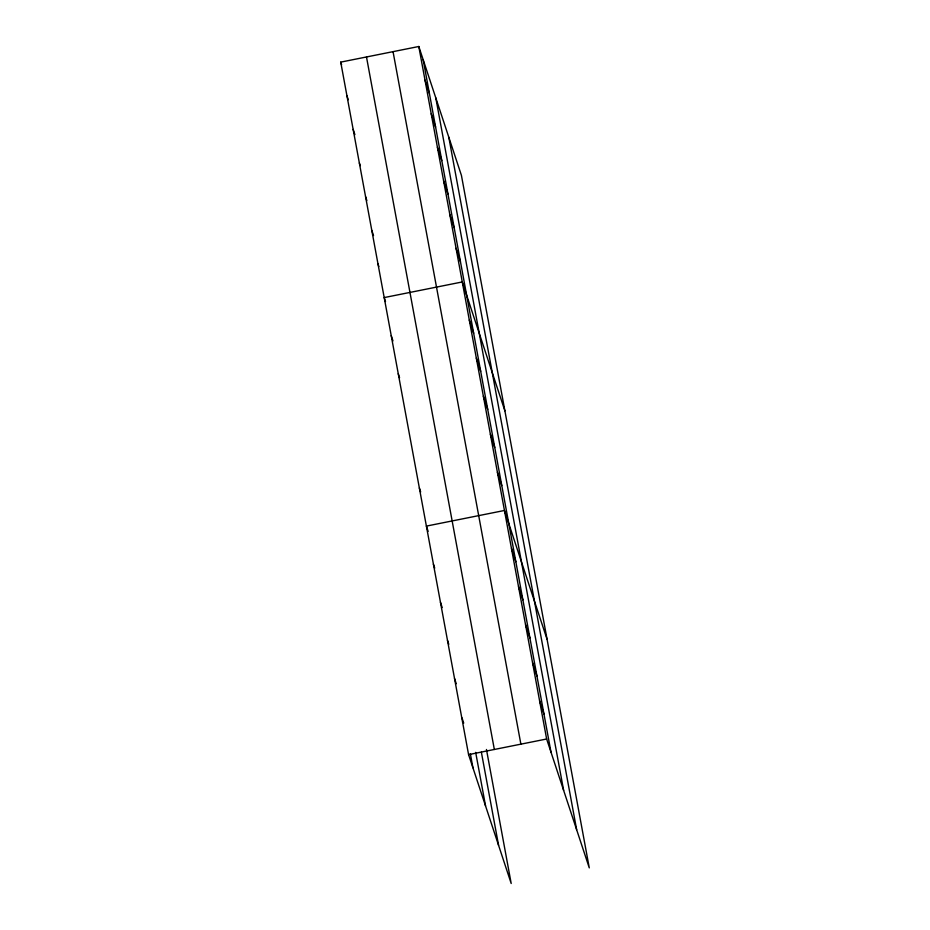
<?xml version="1.0" encoding="UTF-8"?>
<svg xmlns="http://www.w3.org/2000/svg" width="930" height="930" viewBox="0 0 930 930"><rect width="100%" height="100%" fill="white"/><g stroke="black" fill="none" stroke-linecap="round" stroke-linejoin="round"><path stroke-width="1.4" d="M486.46 749.487L511.198 883.5L468.581 754.625L340.729 62.124L418.802 46.5L461.42 175.375L589.271 867.876L546.642 739.001L418.802 46.5M468.581 754.625L546.642 739.001M425.01 80.131L429.369 93.314M431.218 113.774L435.577 126.945M437.425 147.405L441.785 160.576M443.633 181.048L447.993 194.219M449.853 214.679L454.2 227.85M456.06 248.31L460.42 261.493M504.885 410.827L462.268 281.953L384.195 297.577L385.508 301.529M469.301 320.036L473.661 333.207M476.334 358.12L480.682 371.303M483.368 396.215L487.715 409.386M490.389 434.298L494.748 447.47M497.422 472.382L501.781 485.565M547.084 639.352L504.455 510.477L426.393 526.101L428.137 531.367M511.488 548.561L515.848 561.732M518.522 586.644L522.881 599.827M340.729 62.124L341.601 64.751M525.555 624.739L529.902 637.91M346.937 95.755L348.25 99.708M532.588 662.823L536.936 675.994M353.156 129.398L354.9 134.664M539.609 700.906L543.969 714.089M359.364 163.029L360.236 165.668M365.571 196.66L366.873 200.613M371.779 230.303L373.523 235.569M377.987 263.934L378.859 266.573M391.228 335.66L392.972 340.926M398.261 373.744L399.575 377.696M419.36 488.006L420.662 491.958M433.415 564.185L434.728 568.137M440.448 602.268L442.192 607.546M447.481 640.363L448.795 644.316M454.514 678.447L456.258 683.713M461.978 717.855L463.721 723.121M448.795 137.198L576.647 829.7M435.786 97.859L563.626 790.361M423.162 59.671L551.002 752.172M393.041 51.65L520.881 744.151M366.49 56.963L494.342 749.464M481.38 752.219L498.573 845.312M475.672 752.37L485.565 805.973M470.336 753.684L472.94 767.796"/></g></svg>
